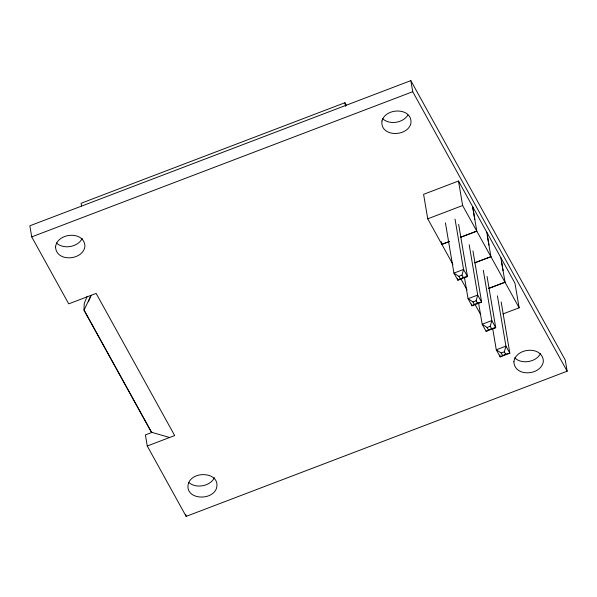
<?xml version="1.0" encoding="UTF-8"?>
<svg xmlns="http://www.w3.org/2000/svg" width="597" height="597" viewBox="0 0 597 597"><rect width="100%" height="100%" fill="white"/><g stroke="black" fill="none" stroke-linecap="round" stroke-linejoin="round"><path stroke-width="0.9" d="M458.645 224.39L467.466 276.515L463.257 277.448L461.981 275.135L463.556 269.448L455.048 219.151M472.951 250.912L481.615 302.119L477.406 303.052L476.13 300.739L477.704 295.052L469.197 244.755M487.062 276.448L495.719 327.656L491.518 328.589L490.234 326.275L491.816 320.589L483.309 270.292M501.167 301.978L509.831 353.193L505.622 354.125L504.346 351.812L505.92 346.126L497.413 295.821M88.386 301.776L90.774 296.164M91.08 295.328L84.005 310.194L151.444 432.25L169.623 437.489M87.199 296.276L84.267 303.395L83.968 309.955L151.399 432.012M463.257 277.448L457.824 280.187L453.921 273.12L445.414 222.823M477.406 303.052L471.973 305.798L468.063 298.724L464.511 277.695M478.615 303.224L482.175 324.261L486.085 331.328L491.518 328.589M505.622 354.125L500.189 356.864L496.286 349.797L492.726 328.76M346.275 105.184L344.924 102.736L81.102 203.271L81.558 205.958M410.848 80.617L29.85 225.8L31.723 236.89L68.722 303.851L96.132 293.403L174.675 435.564L147.265 446.011L186.152 516.383L567.15 371.2L565.277 360.11L410.848 80.617L412.728 91.707L567.15 371.2M31.723 236.89L412.728 91.707M502.958 313.932L519.151 307.798L514.972 283.239L458.496 181.025L423.594 194.323L427.736 218.823L452.907 264.374M427.736 218.823L462.638 205.517L458.496 181.025M441.392 241.681L441.84 244.352L449.541 241.509M460.608 237.285L476.787 231.121L472.645 206.629M490.898 256.658L474.719 262.822L490.935 256.732L486.749 232.166M457.518 278.359L457.824 280.187L467.466 276.515L463.556 269.448L453.921 273.12L458.824 276.336L461.981 275.135M488.831 288.358L505.002 282.194M471.66 303.97L471.973 305.798L481.615 302.119L477.704 295.052L468.063 298.724L472.973 301.94L476.13 300.739M152.242 432.31L145.392 434.922L147.265 446.011M486.085 331.328L495.719 327.656L491.816 320.589L482.175 324.261L487.085 327.477L490.234 326.275M499.883 355.036L500.189 356.864L509.831 353.193L505.92 346.126L496.286 349.797L501.189 353.014L504.346 351.812M441.84 244.352L449.511 241.449M460.593 237.255L476.787 231.121M488.846 288.396L505.04 282.262L500.861 257.703M462.638 205.517L519.151 307.798M460.839 278.739L467.011 289.911M474.951 304.276L480.682 314.649M458.824 276.336L460.108 278.65M472.973 301.94L474.249 304.254M487.085 327.477L488.361 329.79M501.189 353.014L502.473 355.327M501.525 261.605L503.084 270.672M487.413 236.069L488.973 245.136M474.824 219.532L472.608 206.562M344.924 102.736L345.529 106.318M185.861 514.681L186.152 516.383M407.9 115.057A14.88 11.209 -9.6 0 1 382.371 118.437M82.214 238.434A14.88 11.209 -9.6 0 1 70.312 246.509A14.88 11.209 -9.6 0 1 56.357 242.904M214.442 477.66A14.88 11.209 -9.6 0 1 189.197 482.764M540.554 353.506A14.88 11.209 -9.6 0 1 528.576 361.506A14.88 11.209 -9.6 0 1 514.666 357.812M513.89 361.722C514.413 377.461 541.345 375.64 543.374 361.349C542.845 345.611 515.912 347.432 513.89 361.722M381.953 120.975C379.953 137.168 407.221 137.243 410.893 123.542C412.893 107.348 385.632 107.266 381.953 120.975M55.558 246.807C55.969 262.493 83.192 260.628 84.931 246.3C84.52 230.614 57.305 232.479 55.558 246.807M188.503 483.085C183.689 499.338 211.278 501.704 216.398 488.585C221.211 472.331 193.629 469.958 188.503 483.085"/></g></svg>
